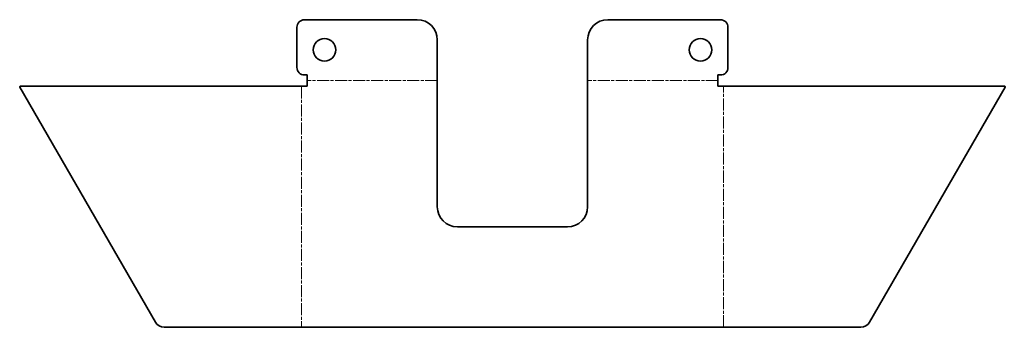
# Model space of a CAD drawing. Header units: inches. Extents: x 0 to 197, y 0 to 61.
import ezdxf

# ---------------------------------------------------------------- set-up
doc = ezdxf.new("R2010")
doc.units = ezdxf.units.IN
doc.header["$MEASUREMENT"] = 0
doc.linetypes.add('Chain', pattern=[13.68, 9.12, -1.14, 2.28, -1.14])
doc.layers.add('SIMUMAK Bend Centerline (ISO)', color=7, linetype='Chain', lineweight=9)
doc.layers.add('SIMUMAK Visible (ISO)', color=7, linetype='Continuous', lineweight=35)

# ---------------------------------------------------------------- blocks, each defined once
blk = doc.blocks.new('GLD-MAQ-04-TAPDET01_Sheet_3_GLD-MAQ-04-TAPDET01 (desplegada)')
at = {"layer": 'SIMUMAK Bend Centerline (ISO)', "ltscale": 0.263158}
for p, q in [((-15, 18.5), (-41, 18.5)), ((41, 18.5), (15, 18.5)), ((-42.13, 17.37), (-42.13, -30.63)), ((42.13, -30.63), (42.13, 17.37))]:
    blk.add_line(p, q, dxfattribs=at)
at = {"layer": 'SIMUMAK Visible (ISO)'}
for p, q in [((-19, 30.63), (-41.5, 30.63)), ((41.5, 30.63), (19, 30.63)), ((-43, 29.13), (-43, 21.13)), ((43, 29.13), (43, 21.13)), ((-15, -6.63), (-15, 26.63)), ((15, 26.63), (15, -6.63)), ((-41.5, 19.63), (-41, 19.63)), ((-41, 19.63), (-41, 17.37)), ((41, 17.37), (41, 19.63)), ((41, 19.63), (41.5, 19.63)), ((-98.31, 17.22), (-71.26, -29.63)), ((-98.22, 17.37), (-41, 17.37)), ((41, 17.37), (98.22, 17.37)), ((71.26, -29.63), (98.31, 17.22)), ((11, -10.63), (-11, -10.63)), ((69.53, -30.63), (-69.53, -30.63))]:
    blk.add_line(p, q, dxfattribs=at)
for centre in [(-37.5, 24.63), (37.5, 24.63)]:
    blk.add_circle(centre, 2.25, dxfattribs=at)
at = {"layer": 'SIMUMAK Visible (ISO)', "extrusion": (0, 0, -1)}
for centre, radius, start, end in [((41.5, 29.13), 1.5, 360, 90), ((19, 26.63), 4, 90, 180), ((-19, 26.63), 4, 0, 90), ((-41.5, 29.13), 1.5, 90, 180), ((41.5, 21.13), 1.5, 270, 0), ((-41.5, 21.13), 1.5, 180, 270), ((98.22, 17.27), 0.1, 330, 90), ((-98.22, 17.27), 0.1, 90, 210), ((69.53, -28.63), 2, 270, 330), ((-69.53, -28.63), 2, 210, 270)]:
    blk.add_arc(centre, radius, start, end, dxfattribs=at)
at = {"layer": 'SIMUMAK Visible (ISO)'}
for centre, start, end in [((-11, -6.63), 180, 270), ((11, -6.63), 270, 0)]:
    blk.add_arc(centre, 4, start, end, dxfattribs=at)

msp = doc.modelspace()

# ---------------------------------------------------------------- block references
msp.add_blockref('GLD-MAQ-04-TAPDET01_Sheet_3_GLD-MAQ-04-TAPDET01 (desplegada)', (98.32, 30.63))

doc.saveas('drawing.dxf')
